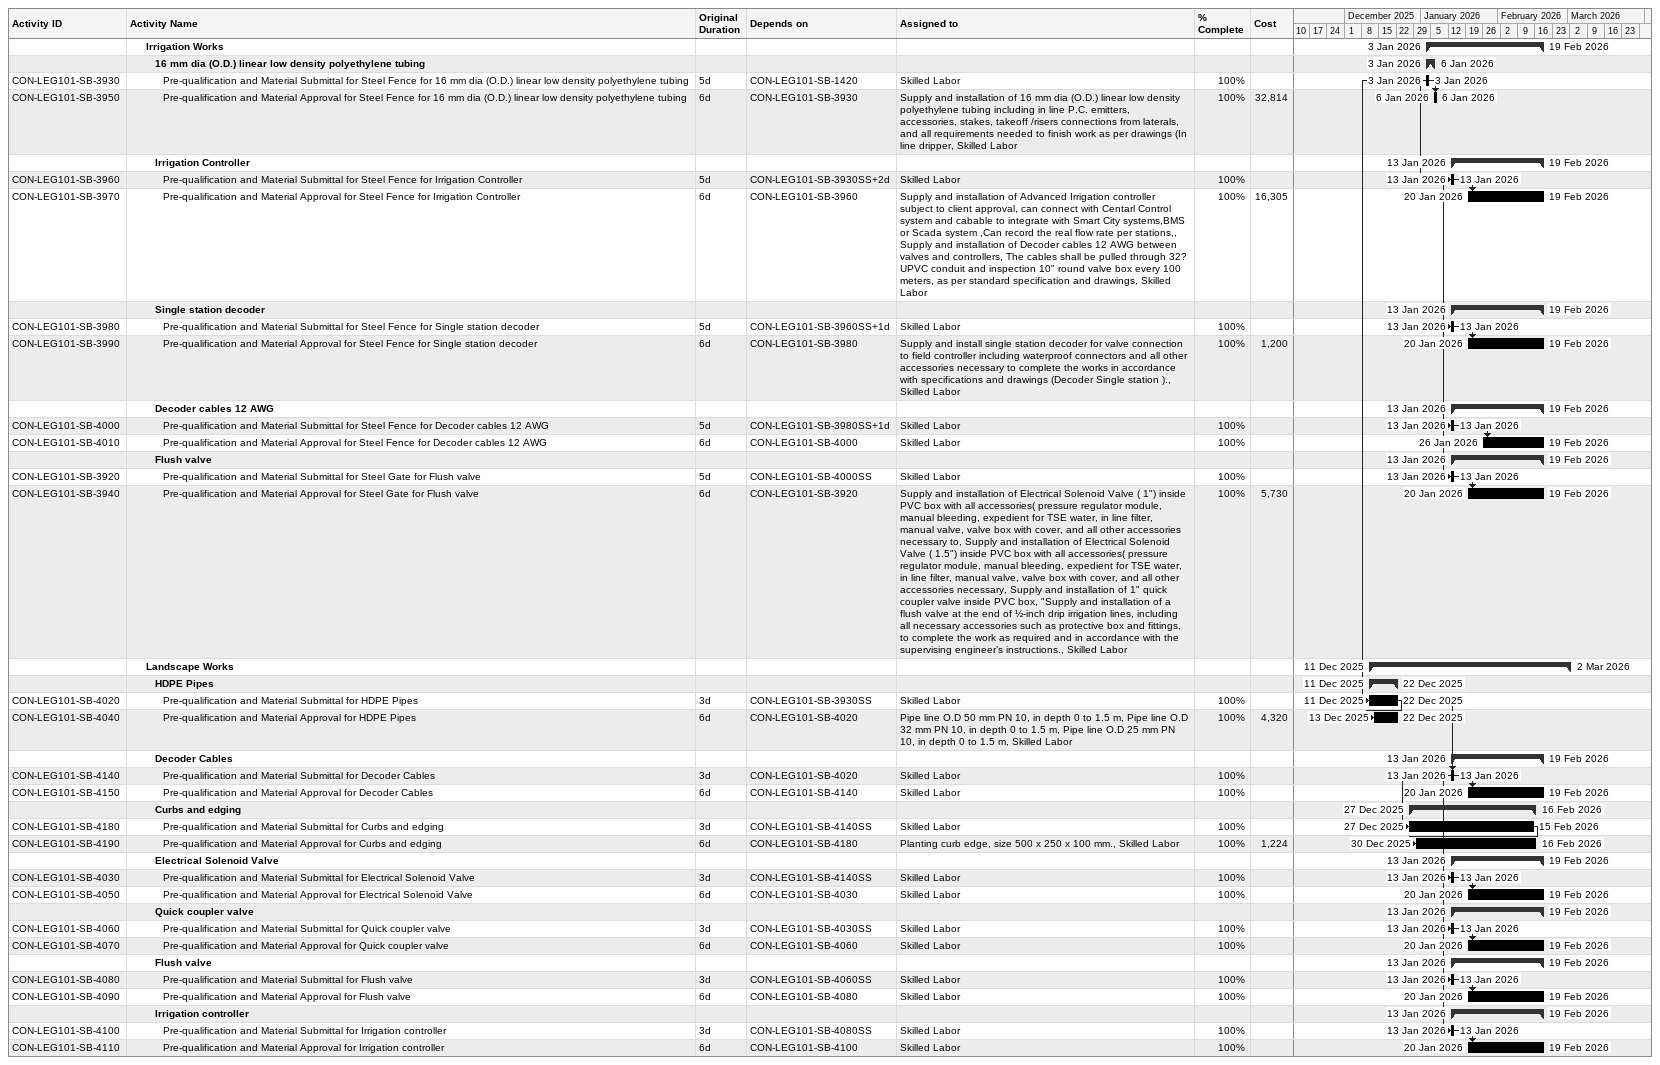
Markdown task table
| ID | Level | Task | Original duration | Start | Finish | Predecessors | Resources | % complete | Cost |
|---|---|---|---|---|---|---|---|---|---|
|  | 3 | **Irrigation Works** |  | 2026-01-03 | 2026-02-19 |  |  |  |  |
|  | 4 | **16 mm dia (O.D.) linear low density polyethylene tubing** |  | 2026-01-03 | 2026-01-06 |  |  |  |  |
| CON-LEG101-SB-3930 | 5 | Pre-qualification and Material Submittal for Steel Fence for 16 mm dia (O.D.) linear low density polyethylene tubing | 5d | 2026-01-03 | 2026-01-03 | CON-LEG101-SB-1420 | Skilled Labor | 100 |  |
| CON-LEG101-SB-3950 | 5 | Pre-qualification and Material Approval for Steel Fence for 16 mm dia (O.D.) linear low density polyethylene tubing | 6d | 2026-01-06 | 2026-01-06 | CON-LEG101-SB-3930 | Supply and installation of 16 mm dia (O.D.) linear low density polyethylene tubing including in line P.C. emitters, accessories, stakes, takeoff /risers connections from laterals, and all requirements needed to finish work as per drawings (In line dripper, Skilled Labor | 100 | 32814 |
|  | 4 | **Irrigation Controller** |  | 2026-01-13 | 2026-02-19 |  |  |  |  |
| CON-LEG101-SB-3960 | 5 | Pre-qualification and Material Submittal for Steel Fence for Irrigation Controller | 5d | 2026-01-13 | 2026-01-13 | CON-LEG101-SB-3930SS+2d | Skilled Labor | 100 |  |
| CON-LEG101-SB-3970 | 5 | Pre-qualification and Material Approval for Steel Fence for Irrigation Controller | 6d | 2026-01-20 | 2026-02-19 | CON-LEG101-SB-3960 | Supply and installation of Advanced Irrigation controller subject to client approval, can connect with Centarl Control system and cabable to integrate with Smart City systems,BMS or Scada system ,Can record the real flow rate per stations,, Supply and installation of Decoder cables 12 AWG between valves and controllers, The cables shall be pulled through 32? UPVC conduit and inspection 10" round valve box every 100 meters, as per standard specification and drawings, Skilled Labor | 100 | 16305 |
|  | 4 | **Single station decoder** |  | 2026-01-13 | 2026-02-19 |  |  |  |  |
| CON-LEG101-SB-3980 | 5 | Pre-qualification and Material Submittal for Steel Fence for Single station decoder | 5d | 2026-01-13 | 2026-01-13 | CON-LEG101-SB-3960SS+1d | Skilled Labor | 100 |  |
| CON-LEG101-SB-3990 | 5 | Pre-qualification and Material Approval for Steel Fence for Single station decoder | 6d | 2026-01-20 | 2026-02-19 | CON-LEG101-SB-3980 | Supply and install single station decoder for valve connection to field controller including waterproof connectors and all other accessories necessary to complete the works in accordance with specifications and drawings (Decoder Single station )., Skilled Labor | 100 | 1200 |
|  | 4 | **Decoder cables 12 AWG** |  | 2026-01-13 | 2026-02-19 |  |  |  |  |
| CON-LEG101-SB-4000 | 5 | Pre-qualification and Material Submittal for Steel Fence for Decoder cables 12 AWG | 5d | 2026-01-13 | 2026-01-13 | CON-LEG101-SB-3980SS+1d | Skilled Labor | 100 |  |
| CON-LEG101-SB-4010 | 5 | Pre-qualification and Material Approval for Steel Fence for Decoder cables 12 AWG | 6d | 2026-01-26 | 2026-02-19 | CON-LEG101-SB-4000 | Skilled Labor | 100 |  |
|  | 4 | **Flush valve** |  | 2026-01-13 | 2026-02-19 |  |  |  |  |
| CON-LEG101-SB-3920 | 5 | Pre-qualification and Material Submittal for Steel Gate for Flush valve | 5d | 2026-01-13 | 2026-01-13 | CON-LEG101-SB-4000SS | Skilled Labor | 100 |  |
| CON-LEG101-SB-3940 | 5 | Pre-qualification and Material Approval for Steel Gate for Flush valve | 6d | 2026-01-20 | 2026-02-19 | CON-LEG101-SB-3920 | Supply and installation of Electrical Solenoid Valve ( 1") inside PVC box with all accessories( pressure regulator module, manual bleeding, expedient for TSE water, in line filter, manual valve, valve box with cover, and all other accessories necessary to, Supply and installation of Electrical Solenoid Valve ( 1.5") inside PVC box with all accessories( pressure regulator module, manual bleeding, expedient for TSE water, in line filter, manual valve, valve box with cover, and all other accessories necessary, Supply and installation of 1" quick coupler valve inside PVC box, "Supply and installation of a flush valve at the end of ½-inch drip irrigation lines, including all necessary accessories such as protective box and fittings, to complete the work as required and in accordance with the supervising engineer’s instructions., Skilled Labor | 100 | 5730 |
|  | 3 | **Landscape Works** |  | 2025-12-11 | 2026-03-02 |  |  |  |  |
|  | 4 | **HDPE Pipes** |  | 2025-12-11 | 2025-12-22 |  |  |  |  |
| CON-LEG101-SB-4020 | 5 | Pre-qualification and Material Submittal for HDPE Pipes | 3d | 2025-12-11 | 2025-12-22 | CON-LEG101-SB-3930SS | Skilled Labor | 100 |  |
| CON-LEG101-SB-4040 | 5 | Pre-qualification and Material Approval for HDPE Pipes | 6d | 2025-12-13 | 2025-12-22 | CON-LEG101-SB-4020 | Pipe line O.D 50 mm PN 10, in depth 0 to 1.5 m, Pipe line O.D 32 mm PN 10, in depth 0 to 1.5 m, Pipe line O.D 25 mm PN 10, in depth 0 to 1.5 m, Skilled Labor | 100 | 4320 |
|  | 4 | **Decoder Cables** |  | 2026-01-13 | 2026-02-19 |  |  |  |  |
| CON-LEG101-SB-4140 | 5 | Pre-qualification and Material Submittal for Decoder Cables | 3d | 2026-01-13 | 2026-01-13 | CON-LEG101-SB-4020 | Skilled Labor | 100 |  |
| CON-LEG101-SB-4150 | 5 | Pre-qualification and Material Approval for Decoder Cables | 6d | 2026-01-20 | 2026-02-19 | CON-LEG101-SB-4140 | Skilled Labor | 100 |  |
|  | 4 | **Curbs and edging** |  | 2025-12-27 | 2026-02-16 |  |  |  |  |
| CON-LEG101-SB-4180 | 5 | Pre-qualification and Material Submittal for Curbs and edging | 3d | 2025-12-27 | 2026-02-15 | CON-LEG101-SB-4140SS | Skilled Labor | 100 |  |
| CON-LEG101-SB-4190 | 5 | Pre-qualification and Material Approval for Curbs and edging | 6d | 2025-12-30 | 2026-02-16 | CON-LEG101-SB-4180 | Planting curb edge, size 500 x 250 x 100 mm., Skilled Labor | 100 | 1224 |
|  | 4 | **Electrical Solenoid Valve** |  | 2026-01-13 | 2026-02-19 |  |  |  |  |
| CON-LEG101-SB-4030 | 5 | Pre-qualification and Material Submittal for Electrical Solenoid Valve | 3d | 2026-01-13 | 2026-01-13 | CON-LEG101-SB-4140SS | Skilled Labor | 100 |  |
| CON-LEG101-SB-4050 | 5 | Pre-qualification and Material Approval for Electrical Solenoid Valve | 6d | 2026-01-20 | 2026-02-19 | CON-LEG101-SB-4030 | Skilled Labor | 100 |  |
|  | 4 | **Quick coupler valve** |  | 2026-01-13 | 2026-02-19 |  |  |  |  |
| CON-LEG101-SB-4060 | 5 | Pre-qualification and Material Submittal for Quick coupler valve | 3d | 2026-01-13 | 2026-01-13 | CON-LEG101-SB-4030SS | Skilled Labor | 100 |  |
| CON-LEG101-SB-4070 | 5 | Pre-qualification and Material Approval for Quick coupler valve | 6d | 2026-01-20 | 2026-02-19 | CON-LEG101-SB-4060 | Skilled Labor | 100 |  |
|  | 4 | **Flush valve** |  | 2026-01-13 | 2026-02-19 |  |  |  |  |
| CON-LEG101-SB-4080 | 5 | Pre-qualification and Material Submittal for Flush valve | 3d | 2026-01-13 | 2026-01-13 | CON-LEG101-SB-4060SS | Skilled Labor | 100 |  |
| CON-LEG101-SB-4090 | 5 | Pre-qualification and Material Approval for Flush valve | 6d | 2026-01-20 | 2026-02-19 | CON-LEG101-SB-4080 | Skilled Labor | 100 |  |
|  | 4 | **Irrigation controller** |  | 2026-01-13 | 2026-02-19 |  |  |  |  |
| CON-LEG101-SB-4100 | 5 | Pre-qualification and Material Submittal for Irrigation controller | 3d | 2026-01-13 | 2026-01-13 | CON-LEG101-SB-4080SS | Skilled Labor | 100 |  |
| CON-LEG101-SB-4110 | 5 | Pre-qualification and Material Approval for Irrigation controller | 6d | 2026-01-20 | 2026-02-19 | CON-LEG101-SB-4100 | Skilled Labor | 100 |  |
